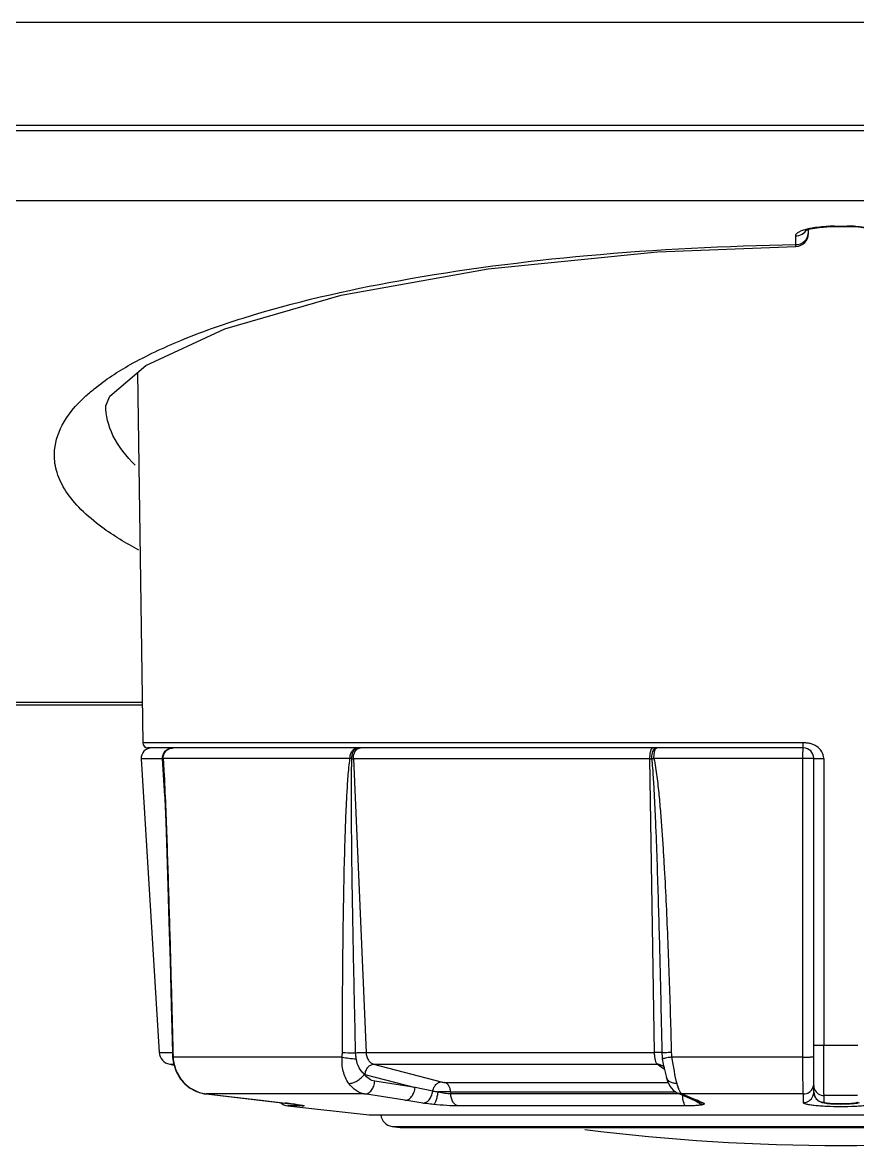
# Model space of a CAD drawing. Header units: millimetres. Extents: x -1538 to 3410, y -1646 to 2016.
# Drawn here: x 316.78 to 349.18, y -1624.49 to -1580.91 of the extents above; entities that cross this region are included whole.
import ezdxf

# ---------------------------------------------------------------- set-up
doc = ezdxf.new("R2010")
doc.units = ezdxf.units.MM
doc.header["$LTSCALE"] = 23.1
doc.layers.get('0').update_dxf_attribs({"linetype": 'CONTINUOUS'})

msp = doc.modelspace()

# ---------------------------------------------------------------- linework, layer by layer
at = {"linetype": 'Continuous'}
for p, q in [((598.434, -1580.914), (-158.566, -1580.914)), ((598.434, -1584.914), (-158.566, -1584.914)), ((523.434, -1585.114), (209.434, -1585.114)), ((522.534, -1587.828), (-85.466, -1587.828)), ((346.784, -1589.533), (346.784, -1589.188)), ((347.16, -1588.988), (347.167, -1588.985)), ((347.167, -1588.985), (347.346, -1588.925)), ((347.284, -1589.101), (347.284, -1588.946)), ((348.142, -1588.833), (348.284, -1588.831)), ((348.284, -1588.814), (348.784, -1588.814)), ((348.284, -1588.814), (348.284, -1588.831)), ((348.284, -1588.831), (348.784, -1588.831)), ((348.784, -1588.814), (348.784, -1588.831)), ((321.24, -1594.506), (321.451, -1608.866)), ((321.429, -1607.407), (245.639, -1607.407)), ((321.428, -1607.304), (245.641, -1607.304)), ((347.077, -1608.865), (321.451, -1608.866)), ((347.084, -1609.064), (321.651, -1609.064)), ((322.214, -1609.488), (321.388, -1609.488)), ((321.388, -1609.488), (322.085, -1620.874)), ((322.299, -1610.929), (322.214, -1609.488)), ((329.489, -1609.471), (322.24, -1609.471)), ((341.128, -1609.488), (329.62, -1609.488)), ((329.62, -1609.488), (330.112, -1620.874)), ((341.309, -1620.874), (341.128, -1609.488)), ((347.063, -1609.471), (341.284, -1609.471)), ((347.062, -1621.056), (347.063, -1609.471)), ((347.484, -1622.424), (347.484, -1609.464)), ((347.875, -1609.469), (347.874, -1620.592)), ((322.085, -1620.874), (322.599, -1620.874)), ((322.619, -1620.883), (322.6, -1620.885)), ((322.6, -1620.885), (322.606, -1621.033)), ((330.112, -1620.874), (341.309, -1620.874)), ((347.874, -1620.592), (348.534, -1620.592)), ((348.534, -1620.592), (349.194, -1620.592)), ((322.493, -1621.335), (322.652, -1621.335)), ((322.493, -1621.335), (322.662, -1621.366)), ((322.606, -1621.033), (322.608, -1621.078)), ((322.627, -1621.056), (322.608, -1621.078)), ((329.185, -1621.056), (322.627, -1621.056)), ((322.661, -1621.366), (322.69, -1621.453)), ((330.404, -1621.335), (341.41, -1621.335)), ((330.404, -1621.335), (333.028, -1622.022)), ((341.561, -1621.443), (341.41, -1621.335)), ((341.583, -1621.459), (341.561, -1621.443)), ((341.652, -1621.508), (341.583, -1621.459)), ((341.609, -1621.126), (341.643, -1621.329)), ((341.623, -1621.403), (341.623, -1621.403)), ((341.623, -1621.403), (341.669, -1621.447)), ((341.643, -1621.329), (341.666, -1621.435)), ((341.643, -1621.329), (341.644, -1621.332)), ((341.675, -1621.453), (341.683, -1621.464)), ((347.062, -1621.056), (341.976, -1621.056)), ((322.744, -1621.618), (322.746, -1621.622)), ((330.071, -1621.728), (332.015, -1622.238)), ((341.69, -1621.535), (341.652, -1621.508)), ((341.768, -1621.85), (341.767, -1621.849)), ((322.915, -1621.909), (323.056, -1622.073)), ((323.075, -1622.079), (323.055, -1622.073)), ((332.015, -1622.238), (330.452, -1621.992)), ((332.699, -1622.385), (332.015, -1622.238)), ((333.168, -1622.041), (341.835, -1622.041)), ((323.91, -1622.489), (323.906, -1622.489)), ((330.059, -1622.489), (323.91, -1622.489)), ((323.91, -1622.489), (326.044, -1622.734)), ((326.044, -1622.734), (326.04, -1622.734)), ((326.044, -1622.734), (326.985, -1622.843)), ((331.621, -1622.734), (330.059, -1622.489)), ((332.312, -1622.843), (331.621, -1622.734)), ((333.394, -1622.409), (342.136, -1622.409)), ((333.394, -1622.409), (333.397, -1622.487)), ((342.285, -1622.487), (333.397, -1622.487)), ((342.385, -1622.489), (342.201, -1622.451)), ((342.773, -1622.697), (342.201, -1622.451)), ((347.082, -1622.489), (342.385, -1622.489)), ((342.385, -1622.489), (342.671, -1622.612)), ((342.671, -1622.612), (342.788, -1622.662)), ((342.957, -1622.734), (342.773, -1622.697)), ((342.773, -1622.697), (342.947, -1622.772)), ((342.788, -1622.662), (342.957, -1622.734)), ((347.081, -1622.821), (347.082, -1622.489)), ((347.884, -1622.812), (347.884, -1622.553)), ((326.985, -1622.843), (326.98, -1622.842)), ((327.689, -1622.953), (327.077, -1622.953)), ((327.077, -1622.953), (330.234, -1623.304)), ((327.402, -1622.894), (327.388, -1622.893)), ((327.389, -1622.893), (327.402, -1622.894)), ((327.478, -1622.906), (327.539, -1622.915)), ((327.539, -1622.915), (327.588, -1622.922)), ((327.586, -1622.922), (327.618, -1622.928)), ((327.618, -1622.928), (327.63, -1622.93)), ((342.519, -1622.953), (333.704, -1622.953)), ((342.947, -1622.772), (343.019, -1622.804)), ((343.207, -1622.843), (343.019, -1622.804)), ((347.892, -1622.838), (348.007, -1622.855)), ((330.234, -1623.304), (366.834, -1623.304)), ((331.123, -1623.747), (365.945, -1623.747)), ((331.123, -1623.747), (331.438, -1623.786)), ((331.438, -1623.786), (365.631, -1623.786)), ((331.438, -1623.786), (331.56, -1623.794)), ((365.509, -1623.794), (331.56, -1623.794))]:
    msp.add_line(p, q, dxfattribs=at)
for points in [[(347.346, -1588.925), (347.69, -1588.865), (348.142, -1588.833)], [(348.784, -1588.831), (349.22, -1588.849), (349.579, -1588.895)], [(320.017, -1595.789), (320.17, -1595.416), (321.574, -1594.221), (324.635, -1592.799), (329.144, -1591.5), (334.848, -1590.475), (341.417, -1589.817), (346.792, -1589.601)], [(322.247, -1609.84), (322.291, -1610.734), (322.339, -1611.924), (322.382, -1613.141), (322.424, -1614.427), (322.465, -1615.813), (322.508, -1617.338), (322.554, -1619.045), (322.6, -1620.885)], [(322.608, -1621.078), (322.637, -1621.288), (322.742, -1621.613), (322.915, -1621.909)], [(341.666, -1621.435), (341.728, -1621.694), (341.768, -1621.85)], [(322.746, -1621.622), (322.921, -1621.917), (323.055, -1622.073)], [(341.767, -1621.849), (341.813, -1621.995), (341.903, -1622.183), (342.028, -1622.338), (342.201, -1622.451)], [(323.055, -1622.073), (323.276, -1622.256), (323.454, -1622.342)], [(323.07, -1622.085), (323.266, -1622.249), (323.633, -1622.43), (323.906, -1622.489)], [(323.906, -1622.489), (327.071, -1622.853), (327.311, -1622.883)], [(347.484, -1622.413), (347.508, -1622.551), (347.585, -1622.681), (347.689, -1622.768), (347.794, -1622.814), (347.892, -1622.838)], [(327.311, -1622.883), (327.408, -1622.896), (327.478, -1622.906)], [(348.007, -1622.855), (348.153, -1622.867), (348.329, -1622.875), (348.525, -1622.879), (348.721, -1622.876), (348.899, -1622.868), (349.049, -1622.856)], [(349.049, -1622.856), (349.167, -1622.84), (349.265, -1622.817)]]:
    msp.add_lwpolyline(points, dxfattribs=at)
for centre, radius, start, end in [((346.784, -1589.101), 0.5, 270.8939, 360), ((348.284, -1594.818), 6.003, 89.9982, 91.5159), ((348.785, -1594.758), 5.943, 87.3885, 90.0092), ((321.787, -1609.464), 0.4, 90, 183.5), ((321.651, -1608.864), 0.2, 180.84, 270), ((322.627, -1609.433), 0.369, 90.0072, 93.8752), ((329.785, -1609.185), 0.122, 90.0198, 96.3934), ((329.913, -1609.299), 0.238, 120.0018, 121.7722), ((347.084, -1609.464), 0.4, 0, 90), ((274.912, -1612.568), 47.414, 3.3537, 3.725), ((329.626, -1605.314), 4.174, 269.1395, 269.9148), ((341.125, -1604.093), 5.395, 270.0346, 270.754), ((343.119, -1619.676), 10.369, 100.194, 100.6902), ((322.584, -1620.843), 0.5, 183.5, 259.5), ((326.404, -1620.789), 3.786, 181.4209, 182.7431), ((327.729, -1620.724), 5.114, 182.757, 183.7233), ((343.792, -1620.845), 2.201, 181.0907, 187.3248), ((324.125, -1620.983), 1.5, 182.798, 183.5433), ((341.413, -1621.696), 0.36, 57.3375, 66.6044), ((341.412, -1621.697), 0.362, 54.3906, 57.3393), ((330.191, -1621.267), 0.477, 252.5046, 255.3146), ((324.141, -1621.028), 1.496, 223.9552, 224.6058), ((324.095, -1621.073), 1.433, 224.6086, 236.9445), ((324.076, -1621.102), 1.398, 236.9827, 250.6584), ((324.069, -1621.117), 1.381, 250.7112, 263.3865), ((333.559, -1677.228), 54.82, 90.1728, 90.6826), ((329.437, -1654.249), 34.292, 66.5523, 66.78), ((347.509, -1622.424), 0.0247, 180.0347, 187.3885), ((348.534, -1871.223), 248.671, 89.85025, 90.14975), ((327.132, -1622.456), 0.5, 227.6271, 263.661), ((324.111, -1647.835), 25.157, 82.7732, 83.4402), ((325.148, -1639.574), 16.831, 82.3474, 82.7374), ((327.744, -1622.48), 0.476, 250.8506, 263.4182), ((329.752, -1653.521), 33.499, 66.3189, 66.5509), ((331.184, -1623.251), 0.5, 186.1335, 263), ((348.534, -1544.489), 80, 262.8664, 277.1336)]:
    msp.add_arc(centre, radius, start, end, dxfattribs=at)
for points, knots in [([(346.784, -1589.188), (346.785, -1589.121), (346.98, -1588.978), (347.157, -1588.938), (347.283, -1588.91)], [0, 0, 0, 0, 0.34327, 1, 1, 1, 1]), ([(346.784, -1589.533), (346.911, -1589.533), (347.173, -1589.434), (347.284, -1589.174), (347.284, -1589.05)], [0, 0, 0, 0, 0.506129, 1, 1, 1, 1]), ([(347.283, -1588.91), (347.345, -1588.896), (347.623, -1588.844), (347.906, -1588.822), (348.125, -1588.816)], [0, 0, 0, 0, 0.224751, 1, 1, 1, 1]), ([(349.056, -1588.82), (349.096, -1588.822), (349.251, -1588.831), (349.406, -1588.846), (349.52, -1588.862)], [0, 0, 0, 0, 0.259064, 1, 1, 1, 1]), ([(320.964, -1594.191), (321.595, -1593.835), (323.03, -1593.164), (326.479, -1591.951), (331.752, -1590.758), (338.93, -1589.834), (344.088, -1589.575), (346.784, -1589.533)], [0, 0, 0, 0, 0.082246, 0.179323, 0.414513, 0.694002, 1, 1, 1, 1]), ([(346.792, -1589.601), (346.786, -1589.601), (346.792, -1589.565), (346.785, -1589.55), (346.784, -1589.533)], [0, 0, 0, 0, 0.255909, 1, 1, 1, 1]), ([(319.199, -1595.443), (319.318, -1595.332), (319.865, -1594.86), (320.476, -1594.466), (320.964, -1594.191)], [0, 0, 0, 0, 0.225147, 1, 1, 1, 1]), ([(318.018, -1597.658), (318.025, -1597.272), (318.285, -1596.419), (318.857, -1595.763), (319.199, -1595.443)], [0, 0, 0, 0, 0.45212, 1, 1, 1, 1]), ([(321.154, -1598.088), (320.812, -1597.752), (320.243, -1597.054), (320.01, -1596.163), (320.017, -1595.761)], [0, 0, 0, 0, 0.5442, 1, 1, 1, 1]), ([(321.298, -1601.385), (320.801, -1601.121), (320.01, -1600.647), (319.065, -1599.862), (318.462, -1599.15), (318.094, -1598.414), (318.013, -1597.901), (318.018, -1597.658)], [0, 0, 0, 0, 0.325063, 0.530435, 0.706481, 0.859632, 1, 1, 1, 1]), ([(322.214, -1609.488), (322.211, -1609.434), (322.226, -1609.324), (322.31, -1609.183), (322.442, -1609.086), (322.549, -1609.064), (322.601, -1609.064)], [0, 0, 0, 0, 0.253542, 0.505147, 0.753699, 1, 1, 1, 1]), ([(322.225, -1609.488), (322.22, -1609.407), (322.261, -1609.24), (322.392, -1609.128), (322.465, -1609.096)], [0, 0, 0, 0, 0.500361, 1, 1, 1, 1]), ([(322.24, -1609.471), (322.239, -1609.421), (322.256, -1609.319), (322.334, -1609.187), (322.455, -1609.094), (322.553, -1609.068), (322.602, -1609.064)], [0, 0, 0, 0, 0.253508, 0.505091, 0.753589, 1, 1, 1, 1]), ([(329.489, -1609.471), (329.489, -1609.419), (329.501, -1609.317), (329.559, -1609.184), (329.651, -1609.089), (329.732, -1609.064), (329.77, -1609.064)], [0, 0, 0, 0, 0.288695, 0.556836, 0.791847, 1, 1, 1, 1]), ([(329.563, -1609.488), (329.562, -1609.436), (329.569, -1609.337), (329.604, -1609.221), (329.648, -1609.146), (329.694, -1609.093), (329.741, -1609.068), (329.772, -1609.064)], [0, 0, 0, 0, 0.305785, 0.585219, 0.7077, 0.816917, 1, 1, 1, 1]), ([(329.62, -1609.488), (329.616, -1609.409), (329.639, -1609.26), (329.73, -1609.132), (329.787, -1609.096)], [0, 0, 0, 0, 0.539662, 1, 1, 1, 1]), ([(329.794, -1609.093), (329.802, -1609.088), (329.834, -1609.072), (329.871, -1609.064), (329.898, -1609.064)], [0, 0, 0, 0, 0.25938, 1, 1, 1, 1]), ([(341.128, -1609.488), (341.127, -1609.434), (341.131, -1609.334), (341.149, -1609.217), (341.172, -1609.139), (341.192, -1609.094), (341.219, -1609.064), (341.237, -1609.064)], [0, 0, 0, 0, 0.352789, 0.660483, 0.78329, 0.880591, 1, 1, 1, 1]), ([(341.196, -1609.488), (341.194, -1609.409), (341.204, -1609.296), (341.251, -1609.166), (341.284, -1609.115), (341.303, -1609.096)], [0, 0, 0, 0, 0.568521, 0.808256, 1, 1, 1, 1]), ([(341.284, -1609.471), (341.284, -1609.396), (341.29, -1609.289), (341.318, -1609.164), (341.338, -1609.114), (341.35, -1609.095)], [0, 0, 0, 0, 0.588096, 0.82492, 1, 1, 1, 1]), ([(341.303, -1609.096), (341.308, -1609.091), (341.328, -1609.074), (341.354, -1609.064), (341.373, -1609.064)], [0, 0, 0, 0, 0.281711, 1, 1, 1, 1]), ([(341.35, -1609.095), (341.352, -1609.091), (341.36, -1609.08), (341.37, -1609.07), (341.379, -1609.066)], [0, 0, 0, 0, 0.298799, 1, 1, 1, 1]), ([(347.063, -1609.471), (347.063, -1609.419), (347.063, -1609.344), (347.066, -1609.248), (347.068, -1609.187), (347.072, -1609.137), (347.075, -1609.103), (347.078, -1609.082), (347.08, -1609.072), (347.081, -1609.067), (347.083, -1609.064), (347.084, -1609.064)], [0, 0, 0, 0, 0.379303, 0.551362, 0.702529, 0.826972, 0.919764, 0.953193, 0.977556, 0.992872, 1, 1, 1, 1]), ([(347.084, -1609.064), (347.083, -1609.064), (347.082, -1609.056), (347.08, -1609.047), (347.078, -1609.027), (347.076, -1609.003), (347.076, -1608.973), (347.074, -1608.926), (347.07, -1608.889), (347.073, -1608.863)], [0, 0, 0, 0, 0.021787, 0.079303, 0.171934, 0.295828, 0.446517, 0.619021, 1, 1, 1, 1]), ([(347.875, -1609.469), (347.875, -1609.378), (347.812, -1609.194), (347.646, -1609.027), (347.485, -1608.936), (347.353, -1608.891), (347.238, -1608.872), (347.146, -1608.868), (347.1, -1608.865), (347.077, -1608.865)], [0, 0, 0, 0, 0.248313, 0.497998, 0.623511, 0.749007, 0.874488, 0.937241, 1, 1, 1, 1]), ([(322.225, -1609.488), (322.225, -1609.488), (322.221, -1609.488), (322.217, -1609.488), (322.214, -1609.488)], [0, 0, 0, 0, 0.141496, 1, 1, 1, 1]), ([(322.24, -1609.471), (322.238, -1609.473), (322.232, -1609.477), (322.227, -1609.483), (322.225, -1609.488)], [0, 0, 0, 0, 0.306284, 1, 1, 1, 1]), ([(322.24, -1609.471), (322.243, -1609.511), (322.254, -1609.671), (322.263, -1609.831), (322.27, -1609.952)], [0, 0, 0, 0, 0.248741, 1, 1, 1, 1]), ([(329.195, -1620.883), (329.196, -1619.93), (329.202, -1618.501), (329.22, -1616.596), (329.24, -1615.167), (329.268, -1613.739), (329.301, -1612.55), (329.336, -1611.599), (329.37, -1610.887), (329.406, -1610.295), (329.446, -1609.823), (329.473, -1609.588), (329.489, -1609.471)], [0, 0, 0, 0, 0.250308, 0.37544, 0.500548, 0.625624, 0.750646, 0.813122, 0.875555, 0.937905, 0.969013, 1, 1, 1, 1]), ([(329.563, -1609.488), (329.557, -1609.486), (329.532, -1609.481), (329.508, -1609.476), (329.489, -1609.471)], [0, 0, 0, 0, 0.263638, 1, 1, 1, 1]), ([(329.709, -1620.887), (329.687, -1619.937), (329.655, -1618.511), (329.617, -1616.611), (329.591, -1615.185), (329.569, -1613.76), (329.555, -1612.573), (329.548, -1611.623), (329.545, -1610.911), (329.547, -1610.199), (329.554, -1609.724), (329.563, -1609.488)], [0, 0, 0, 0, 0.250116, 0.375162, 0.500199, 0.625221, 0.750222, 0.81271, 0.875183, 0.93763, 1, 1, 1, 1]), ([(341.196, -1609.488), (341.209, -1609.606), (341.229, -1609.843), (341.261, -1610.317), (341.294, -1610.91), (341.328, -1611.623), (341.368, -1612.573), (341.41, -1613.76), (341.454, -1615.185), (341.494, -1616.611), (341.541, -1618.511), (341.572, -1619.937), (341.591, -1620.887)], [0, 0, 0, 0, 0.031262, 0.062522, 0.125035, 0.187542, 0.250047, 0.37505, 0.500047, 0.62504, 0.750029, 1, 1, 1, 1]), ([(341.284, -1609.471), (341.31, -1609.588), (341.351, -1609.822), (341.416, -1610.294), (341.48, -1610.887), (341.542, -1611.599), (341.596, -1612.312), (341.643, -1613.025), (341.699, -1613.977), (341.76, -1615.167), (341.821, -1616.596), (341.891, -1618.501), (341.934, -1619.93), (341.958, -1620.883)], [0, 0, 0, 0, 0.031233, 0.062479, 0.124978, 0.187481, 0.249985, 0.312488, 0.374992, 0.499997, 0.625001, 0.750003, 1, 1, 1, 1]), ([(347.484, -1609.464), (347.484, -1609.464), (347.48, -1609.464), (347.475, -1609.465), (347.464, -1609.466), (347.451, -1609.467), (347.433, -1609.467), (347.402, -1609.468), (347.356, -1609.469), (347.292, -1609.47), (347.22, -1609.471), (347.143, -1609.471), (347.09, -1609.471), (347.063, -1609.471)], [0, 0, 0, 0, 0.005241, 0.019964, 0.04418, 0.077728, 0.120237, 0.171248, 0.296746, 0.448956, 0.621715, 0.808161, 1, 1, 1, 1]), ([(347.484, -1609.464), (347.484, -1609.464), (347.488, -1609.464), (347.492, -1609.465), (347.502, -1609.465), (347.515, -1609.466), (347.531, -1609.466), (347.559, -1609.467), (347.602, -1609.468), (347.66, -1609.468), (347.726, -1609.469), (347.799, -1609.469), (347.849, -1609.47), (347.875, -1609.469)], [0, 0, 0, 0, 0.005022, 0.019417, 0.043119, 0.075969, 0.117738, 0.167967, 0.291715, 0.442778, 0.615655, 0.804104, 1, 1, 1, 1]), ([(322.27, -1609.952), (322.295, -1610.405), (322.334, -1611.313), (322.385, -1612.678), (322.43, -1614.044), (322.486, -1615.867), (322.55, -1618.147), (322.596, -1619.971), (322.619, -1620.883)], [0, 0, 0, 0, 0.124534, 0.249428, 0.374438, 0.499503, 0.749722, 1, 1, 1, 1]), ([(347.484, -1620.587), (347.484, -1620.587), (347.488, -1620.587), (347.492, -1620.588), (347.502, -1620.588), (347.515, -1620.589), (347.531, -1620.589), (347.559, -1620.59), (347.602, -1620.591), (347.66, -1620.592), (347.726, -1620.592), (347.799, -1620.592), (347.849, -1620.592), (347.874, -1620.592)], [0, 0, 0, 0, 0.005025, 0.01942, 0.043121, 0.075969, 0.117737, 0.167963, 0.291709, 0.44277, 0.615646, 0.804096, 1, 1, 1, 1]), ([(329.195, -1620.883), (329.231, -1620.884), (329.403, -1620.888), (329.574, -1620.888), (329.709, -1620.887)], [0, 0, 0, 0, 0.213536, 1, 1, 1, 1]), ([(329.709, -1620.887), (329.745, -1620.885), (329.879, -1620.878), (330.013, -1620.874), (330.112, -1620.874)], [0, 0, 0, 0, 0.264401, 1, 1, 1, 1]), ([(329.732, -1621.126), (329.729, -1621.106), (329.717, -1621.027), (329.711, -1620.947), (329.709, -1620.887)], [0, 0, 0, 0, 0.2473, 1, 1, 1, 1]), ([(330.112, -1620.874), (330.115, -1620.928), (330.131, -1621.033), (330.193, -1621.174), (330.284, -1621.282), (330.364, -1621.324), (330.404, -1621.335)], [0, 0, 0, 0, 0.281335, 0.545903, 0.785084, 1, 1, 1, 1]), ([(341.41, -1621.335), (341.402, -1621.329), (341.387, -1621.311), (341.36, -1621.258), (341.335, -1621.164), (341.315, -1621.028), (341.31, -1620.927), (341.309, -1620.874)], [0, 0, 0, 0, 0.061211, 0.143174, 0.369391, 0.664388, 1, 1, 1, 1]), ([(341.591, -1620.887), (341.579, -1620.884), (341.546, -1620.881), (341.485, -1620.877), (341.403, -1620.874), (341.342, -1620.874), (341.309, -1620.874)], [0, 0, 0, 0, 0.130398, 0.351902, 0.649236, 1, 1, 1, 1]), ([(341.958, -1620.883), (341.879, -1620.885), (341.772, -1620.887), (341.65, -1620.888), (341.607, -1620.888), (341.591, -1620.887)], [0, 0, 0, 0, 0.649445, 0.871372, 1, 1, 1, 1]), ([(347.884, -1622.553), (347.883, -1622.53), (347.882, -1622.463), (347.88, -1622.332), (347.879, -1622.143), (347.877, -1621.793), (347.875, -1621.27), (347.875, -1620.829), (347.874, -1620.592)], [0, 0, 0, 0, 0.035163, 0.102703, 0.200377, 0.32498, 0.637728, 1, 1, 1, 1]), ([(322.628, -1621.076), (322.639, -1621.259), (322.729, -1621.623), (322.937, -1621.935), (323.063, -1622.067)], [0, 0, 0, 0, 0.501228, 1, 1, 1, 1]), ([(329.443, -1622.079), (329.342, -1621.94), (329.195, -1621.603), (329.173, -1621.241), (329.185, -1621.056)], [0, 0, 0, 0, 0.481303, 1, 1, 1, 1]), ([(329.185, -1621.056), (329.269, -1621.076), (329.451, -1621.105), (329.634, -1621.121), (329.732, -1621.126)], [0, 0, 0, 0, 0.469984, 1, 1, 1, 1]), ([(330.048, -1621.722), (329.962, -1621.657), (329.816, -1621.469), (329.75, -1621.246), (329.732, -1621.126)], [0, 0, 0, 0, 0.469692, 1, 1, 1, 1]), ([(330.071, -1621.728), (330.077, -1621.677), (330.104, -1621.577), (330.18, -1621.45), (330.282, -1621.36), (330.366, -1621.335), (330.404, -1621.335)], [0, 0, 0, 0, 0.2809, 0.550166, 0.790885, 1, 1, 1, 1]), ([(341.976, -1621.056), (341.931, -1621.064), (341.849, -1621.078), (341.739, -1621.098), (341.662, -1621.114), (341.622, -1621.121), (341.609, -1621.126)], [0, 0, 0, 0, 0.366328, 0.672205, 0.889599, 1, 1, 1, 1]), ([(341.976, -1621.056), (341.997, -1621.242), (342.055, -1621.584), (342.127, -1621.924), (342.167, -1622.079)], [0, 0, 0, 0, 0.538452, 1, 1, 1, 1]), ([(347.062, -1621.056), (347.089, -1621.056), (347.143, -1621.056), (347.22, -1621.056), (347.292, -1621.055), (347.355, -1621.054), (347.402, -1621.053), (347.433, -1621.052), (347.451, -1621.052), (347.464, -1621.051), (347.475, -1621.05), (347.48, -1621.049), (347.484, -1621.049), (347.484, -1621.049)], [0, 0, 0, 0, 0.191566, 0.378203, 0.551069, 0.703261, 0.828651, 0.879726, 0.922277, 0.955785, 0.979999, 0.994746, 1, 1, 1, 1]), ([(347.082, -1622.489), (347.079, -1622.472), (347.077, -1622.421), (347.073, -1622.324), (347.07, -1622.185), (347.068, -1622.008), (347.065, -1621.8), (347.063, -1621.479), (347.062, -1621.228), (347.062, -1621.056)], [0, 0, 0, 0, 0.036865, 0.105458, 0.203588, 0.328127, 0.475067, 0.639608, 1, 1, 1, 1]), ([(329.443, -1622.079), (329.495, -1622.08), (329.609, -1622.057), (329.773, -1621.98), (329.927, -1621.867), (330.013, -1621.772), (330.048, -1621.722)], [0, 0, 0, 0, 0.216365, 0.473643, 0.745173, 1, 1, 1, 1]), ([(330.452, -1621.992), (330.375, -1621.98), (330.217, -1621.914), (330.099, -1621.792), (330.048, -1621.722)], [0, 0, 0, 0, 0.473678, 1, 1, 1, 1]), ([(342.167, -1622.079), (342.12, -1622.08), (342.029, -1622.071), (341.906, -1622.026), (341.813, -1621.952), (341.777, -1621.884), (341.768, -1621.85)], [0, 0, 0, 0, 0.288109, 0.550605, 0.784654, 1, 1, 1, 1]), ([(330.059, -1622.489), (329.941, -1622.471), (329.7, -1622.37), (329.521, -1622.186), (329.443, -1622.079)], [0, 0, 0, 0, 0.474275, 1, 1, 1, 1]), ([(330.059, -1622.489), (330.106, -1622.489), (330.21, -1622.458), (330.333, -1622.344), (330.42, -1622.182), (330.447, -1622.057), (330.452, -1621.992)], [0, 0, 0, 0, 0.208918, 0.447389, 0.716072, 1, 1, 1, 1]), ([(331.621, -1622.734), (331.669, -1622.735), (331.772, -1622.704), (331.895, -1622.59), (331.982, -1622.428), (332.009, -1622.302), (332.015, -1622.238)], [0, 0, 0, 0, 0.208913, 0.44738, 0.716066, 1, 1, 1, 1]), ([(332.699, -1622.385), (332.708, -1622.336), (332.738, -1622.244), (332.814, -1622.126), (332.912, -1622.045), (332.991, -1622.022), (333.028, -1622.022)], [0, 0, 0, 0, 0.282227, 0.550378, 0.790155, 1, 1, 1, 1]), ([(333.028, -1622.022), (333.05, -1622.028), (333.097, -1622.036), (333.144, -1622.041), (333.168, -1622.041)], [0, 0, 0, 0, 0.497, 1, 1, 1, 1]), ([(333.394, -1622.409), (333.392, -1622.366), (333.379, -1622.282), (333.332, -1622.17), (333.261, -1622.084), (333.199, -1622.049), (333.168, -1622.041)], [0, 0, 0, 0, 0.283976, 0.550283, 0.788682, 1, 1, 1, 1]), ([(342.167, -1622.079), (342.172, -1622.098), (342.19, -1622.165), (342.212, -1622.232), (342.231, -1622.279)], [0, 0, 0, 0, 0.271921, 1, 1, 1, 1]), ([(342.231, -1622.279), (342.237, -1622.293), (342.258, -1622.341), (342.283, -1622.387), (342.305, -1622.418)], [0, 0, 0, 0, 0.282175, 1, 1, 1, 1]), ([(347.082, -1622.489), (347.159, -1622.489), (347.318, -1622.443), (347.424, -1622.316), (347.454, -1622.244)], [0, 0, 0, 0, 0.500868, 1, 1, 1, 1]), ([(347.515, -1622.308), (347.544, -1622.379), (347.649, -1622.507), (347.807, -1622.553), (347.884, -1622.553)], [0, 0, 0, 0, 0.499278, 1, 1, 1, 1]), ([(332.312, -1622.843), (332.357, -1622.843), (332.454, -1622.815), (332.573, -1622.711), (332.66, -1622.562), (332.691, -1622.446), (332.699, -1622.385)], [0, 0, 0, 0, 0.209294, 0.446849, 0.714601, 1, 1, 1, 1]), ([(332.906, -1622.413), (332.887, -1622.41), (332.818, -1622.402), (332.749, -1622.393), (332.699, -1622.385)], [0, 0, 0, 0, 0.274718, 1, 1, 1, 1]), ([(332.724, -1622.894), (332.734, -1622.893), (332.756, -1622.88), (332.783, -1622.849), (332.81, -1622.803), (332.847, -1622.717), (332.882, -1622.586), (332.9, -1622.473), (332.906, -1622.413)], [0, 0, 0, 0, 0.05767, 0.13499, 0.235341, 0.357861, 0.657533, 1, 1, 1, 1]), ([(333.397, -1622.487), (333.32, -1622.487), (333.154, -1622.469), (332.991, -1622.435), (332.906, -1622.413)], [0, 0, 0, 0, 0.468509, 1, 1, 1, 1]), ([(333.704, -1622.953), (333.663, -1622.946), (333.578, -1622.908), (333.482, -1622.8), (333.418, -1622.654), (333.4, -1622.544), (333.397, -1622.487)], [0, 0, 0, 0, 0.20971, 0.446411, 0.713162, 1, 1, 1, 1]), ([(342.305, -1622.418), (342.312, -1622.426), (342.334, -1622.454), (342.362, -1622.479), (342.385, -1622.489)], [0, 0, 0, 0, 0.290254, 1, 1, 1, 1]), ([(342.519, -1622.953), (342.5, -1622.945), (342.465, -1622.899), (342.433, -1622.809), (342.407, -1622.683), (342.399, -1622.588), (342.397, -1622.537)], [0, 0, 0, 0, 0.138356, 0.359003, 0.654302, 1, 1, 1, 1]), ([(347.081, -1622.821), (347.159, -1622.822), (347.318, -1622.776), (347.424, -1622.648), (347.454, -1622.577)], [0, 0, 0, 0, 0.500867, 1, 1, 1, 1]), ([(347.484, -1622.414), (347.484, -1622.465), (347.505, -1622.57), (347.594, -1622.702), (347.727, -1622.791), (347.832, -1622.812), (347.884, -1622.812)], [0, 0, 0, 0, 0.249425, 0.499187, 0.749426, 1, 1, 1, 1]), ([(327.402, -1622.894), (327.418, -1622.897), (327.473, -1622.904), (327.529, -1622.912), (327.569, -1622.919)], [0, 0, 0, 0, 0.278952, 1, 1, 1, 1]), ([(327.569, -1622.919), (327.585, -1622.921), (327.614, -1622.926), (327.653, -1622.932), (327.679, -1622.937), (327.696, -1622.941), (327.704, -1622.944), (327.711, -1622.946), (327.715, -1622.947), (327.718, -1622.949), (327.716, -1622.951), (327.713, -1622.952), (327.707, -1622.952), (327.699, -1622.953), (327.693, -1622.953), (327.689, -1622.953)], [0, 0, 0, 0, 0.264966, 0.481838, 0.648526, 0.712503, 0.763405, 0.801171, 0.825872, 0.838293, 0.846643, 0.865508, 0.897209, 0.942032, 1, 1, 1, 1]), ([(332.724, -1622.894), (332.686, -1622.891), (332.548, -1622.876), (332.411, -1622.858), (332.312, -1622.843)], [0, 0, 0, 0, 0.274731, 1, 1, 1, 1]), ([(333.704, -1622.953), (333.551, -1622.953), (333.224, -1622.939), (332.897, -1622.912), (332.724, -1622.894)], [0, 0, 0, 0, 0.467727, 1, 1, 1, 1]), ([(343.212, -1622.894), (343.2, -1622.9), (343.169, -1622.909), (343.087, -1622.925), (342.949, -1622.94), (342.748, -1622.951), (342.6, -1622.953), (342.519, -1622.953)], [0, 0, 0, 0, 0.058183, 0.138322, 0.360655, 0.654345, 1, 1, 1, 1]), ([(343.212, -1622.894), (343.167, -1622.892), (343.106, -1622.88), (343.05, -1622.858), (343.036, -1622.851)], [0, 0, 0, 0, 0.747918, 1, 1, 1, 1]), ([(343.207, -1622.843), (343.215, -1622.846), (343.228, -1622.852), (343.24, -1622.866), (343.238, -1622.877), (343.233, -1622.883), (343.224, -1622.889), (343.217, -1622.893), (343.212, -1622.894)], [0, 0, 0, 0, 0.330531, 0.525201, 0.605984, 0.704142, 0.83356, 1, 1, 1, 1]), ([(348.534, -1622.988), (348.349, -1622.988), (348.079, -1622.982), (347.736, -1622.961), (347.519, -1622.94), (347.361, -1622.919), (347.256, -1622.899), (347.196, -1622.885), (347.147, -1622.87), (347.109, -1622.854), (347.081, -1622.835), (347.081, -1622.821)], [0, 0, 0, 0, 0.376666, 0.54691, 0.696358, 0.819492, 0.869815, 0.912075, 0.946022, 0.971606, 1, 1, 1, 1]), ([(349.184, -1622.812), (349.184, -1622.817), (349.164, -1622.829), (349.129, -1622.838), (349.068, -1622.85), (348.989, -1622.859), (348.891, -1622.866), (348.738, -1622.874), (348.534, -1622.878), (348.33, -1622.874), (348.177, -1622.866), (348.08, -1622.859), (348, -1622.85), (347.939, -1622.838), (347.905, -1622.829), (347.884, -1622.817), (347.884, -1622.812)], [0, 0, 0, 0, 0.013448, 0.042858, 0.089042, 0.150666, 0.225561, 0.310955, 0.5, 0.689044, 0.774438, 0.849332, 0.910957, 0.95714, 0.986553, 1, 1, 1, 1]), ([(349.987, -1622.821), (349.987, -1622.835), (349.96, -1622.854), (349.922, -1622.87), (349.873, -1622.885), (349.812, -1622.899), (349.708, -1622.919), (349.55, -1622.94), (349.332, -1622.961), (348.99, -1622.982), (348.72, -1622.988), (348.534, -1622.988)], [0, 0, 0, 0, 0.028394, 0.053983, 0.087931, 0.130189, 0.18051, 0.303642, 0.453088, 0.62333, 1, 1, 1, 1])]:
    msp.add_open_spline(points, degree=3, knots=knots, dxfattribs=at)
for points in [[(346.784, -1589.197), (346.95, -1589.189), (347.129, -1589.091), (347.215, -1588.95)], [(322.465, -1609.096), (322.515, -1609.075), (322.57, -1609.064), (322.624, -1609.064)], [(341.379, -1609.066), (341.383, -1609.065), (341.387, -1609.064), (341.391, -1609.064)], [(329.185, -1621.056), (329.191, -1620.999), (329.194, -1620.941), (329.195, -1620.883)], [(341.958, -1620.883), (341.96, -1620.941), (341.967, -1620.999), (341.976, -1621.056)], [(341.556, -1621.365), (341.51, -1621.345), (341.459, -1621.335), (341.41, -1621.335)], [(347.454, -1622.244), (347.474, -1622.196), (347.484, -1622.143), (347.484, -1622.091)], [(347.484, -1622.155), (347.484, -1622.207), (347.495, -1622.26), (347.515, -1622.308)], [(343.036, -1622.851), (342.981, -1622.826), (342.929, -1622.789), (342.886, -1622.746)], [(347.454, -1622.577), (347.474, -1622.529), (347.484, -1622.476), (347.484, -1622.424)]]:
    msp.add_open_spline(points, degree=3, dxfattribs=at)

doc.saveas('drawing.dxf')
